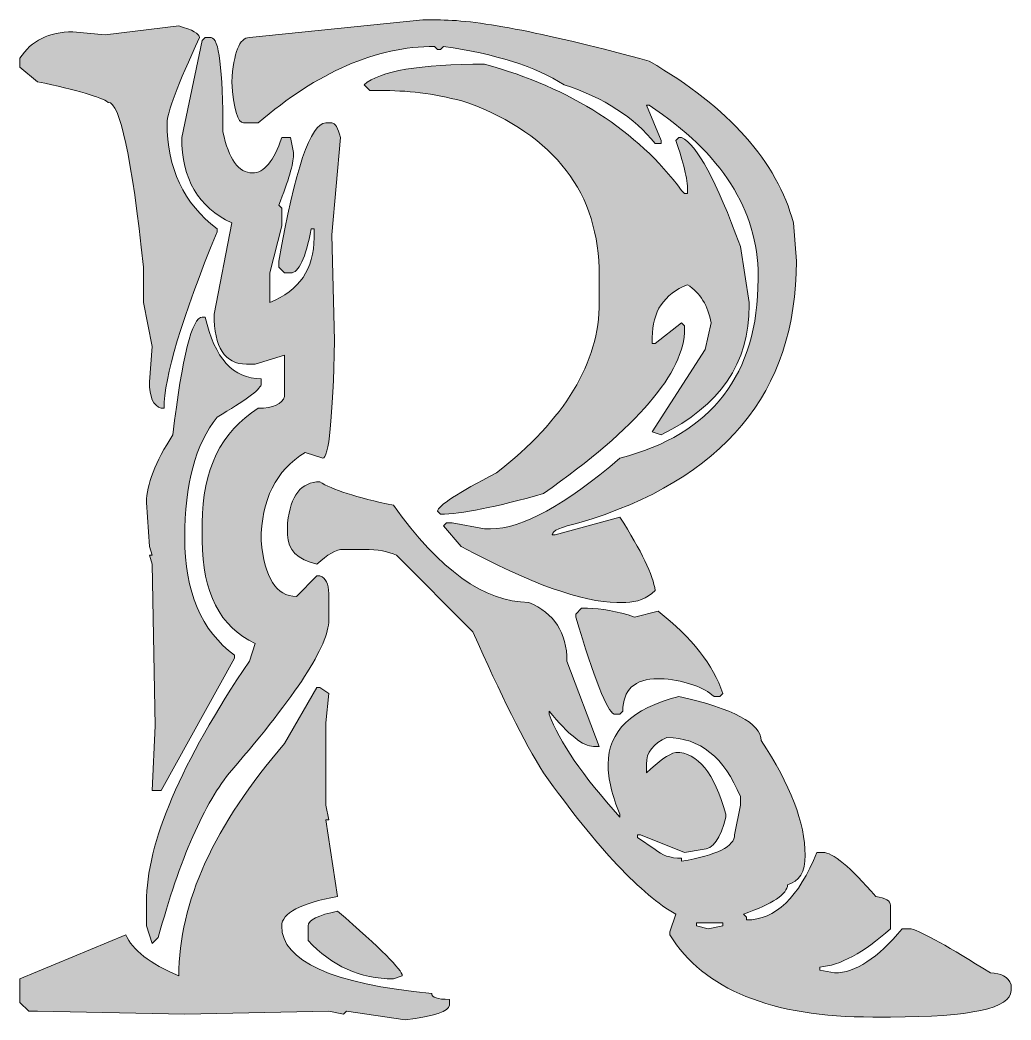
# Model space of a CAD drawing. Header units: inches. Extents: x 20 to 242, y -160 to -20.
# Drawn here: x 76.56 to 86.11, y -30.34 to -20.71 of the extents above; entities that cross this region are included whole.
import ezdxf

# ---------------------------------------------------------------- set-up
doc = ezdxf.new("R2010")
doc.units = ezdxf.units.IN
doc.header["$MEASUREMENT"] = 0
doc.layers.add('Layer 1', color=7, linetype='Continuous')

# ---------------------------------------------------------------- blocks, each defined once
blk = doc.blocks.new('block 3')
at = {"layer": 'Layer 1'}
h = blk.add_hatch(color=7, dxfattribs=at)
h.dxf.hatch_style = 2
edge = h.paths.add_edge_path()
edge.add_spline(control_points=[(77.4124, -21.501), (77.5257, -21.501), (77.6391, -22.0297), (77.7522, -23.087), (77.7522, -23.087), (77.7522, -23.4268), (77.7522, -23.4268), (77.7522, -23.4268), (77.8372, -23.8516), (77.8372, -23.8516), (77.8372, -23.8516), (77.8089, -24.1915), (77.8089, -24.1915), (77.8089, -24.3379), (77.8466, -24.4228), (77.9223, -24.4464), (77.9223, -24.4464), (77.9505, -24.4464), (77.9505, -24.4464), (77.9505, -24.1491), (78.1205, -23.5826), (78.4602, -22.7471), (78.4602, -22.7471), (78.4602, -22.7189), (78.4602, -22.7189), (78.1393, -22.4734), (77.9788, -22.1335), (77.9788, -21.6993), (77.9788, -21.6049), (78.0826, -21.3312), (78.2904, -20.878), (78.2904, -20.8403), (78.2242, -20.8025), (78.0921, -20.7648), (78.0921, -20.7648), (77.3841, -20.8497), (77.3841, -20.8497), (77.3841, -20.8497), (77.0725, -20.8213), (77.0725, -20.8213), (76.8412, -20.8213), (76.6713, -20.9064), (76.5628, -21.0762), (76.5628, -21.0762), (76.5628, -21.1612), (76.5628, -21.1612), (76.5628, -21.1612), (76.7327, -21.3028), (76.7327, -21.3028), (77.1151, -21.3832), (77.3416, -21.4492), (77.4124, -21.501)], knot_values=[0, 0, 0, 0, 1, 1, 1, 2, 2, 2, 3, 3, 3, 4, 4, 4, 5, 5, 5, 6, 6, 6, 7, 7, 7, 8, 8, 8, 9, 9, 9, 10, 10, 10, 11, 11, 11, 12, 12, 12, 13, 13, 13, 14, 14, 14, 15, 15, 15, 16, 16, 16, 17, 17, 17, 17], degree=3, periodic=1)
h = blk.add_hatch(color=7, dxfattribs=at)
h.dxf.hatch_style = 2
edge = h.paths.add_edge_path()
edge.add_spline(control_points=[(78.7151, -21.6993), (78.7151, -21.6993), (78.8567, -21.6993), (78.8567, -21.6993), (79.4278, -21.2085), (79.9943, -20.9629), (80.556, -20.9629), (80.556, -20.9629), (80.5843, -20.9913), (80.5843, -20.9913), (80.5843, -20.9913), (80.6127, -20.9913), (80.6127, -20.9913), (80.6127, -20.9913), (80.641, -20.9629), (80.641, -20.9629), (81.1412, -21.0339), (81.5282, -21.1565), (81.8021, -21.3312), (82.189, -21.4587), (82.4818, -21.6474), (82.6799, -21.8976), (82.6799, -21.8976), (82.7366, -21.8976), (82.7366, -21.8976), (82.7366, -21.8976), (82.7366, -21.8693), (82.7366, -21.8693), (82.7366, -21.8693), (82.595, -21.5294), (82.595, -21.5294), (82.595, -21.5294), (82.6234, -21.5294), (82.6234, -21.5294), (83.3219, -21.992), (83.6713, -22.5396), (83.6713, -23.1719), (83.6713, -23.1719), (83.6713, -23.2003), (83.6713, -23.2003), (83.6713, -24.1207), (83.2275, -24.6967), (82.3402, -24.9279), (81.8114, -25.3809), (81.3961, -25.6076), (81.0942, -25.6076), (81.0942, -25.6076), (81.0375, -25.6076), (81.0375, -25.6076), (81.0375, -25.6076), (80.7259, -25.5509), (80.7259, -25.5509), (80.7259, -25.5509), (80.6692, -25.5509), (80.6692, -25.5509), (80.6692, -25.5509), (80.641, -25.5792), (80.641, -25.5792), (80.641, -25.5792), (80.8108, -25.7774), (80.8108, -25.7774), (81.481, -26.1362), (81.9814, -26.3156), (82.3118, -26.3156), (82.3118, -26.3156), (82.3967, -26.3156), (82.3967, -26.3156), (82.5053, -26.3156), (82.5997, -26.2778), (82.6799, -26.2022), (82.6612, -26.056), (82.5478, -25.82), (82.3402, -25.4942), (82.3402, -25.4942), (81.7172, -25.6641), (81.7172, -25.6641), (81.7172, -25.6641), (81.6888, -25.6641), (81.6888, -25.6641), (81.6888, -25.6264), (81.7737, -25.5886), (81.9437, -25.5509), (83.3407, -25.1356), (84.0394, -24.2953), (84.0394, -23.0303), (84.0394, -23.0303), (84.0111, -22.6622), (84.0111, -22.6622), (83.8552, -22.0722), (83.3927, -21.553), (82.6234, -21.1047), (81.6557, -20.8403), (80.9855, -20.7081), (80.6127, -20.7081), (80.6127, -20.7081), (80.4427, -20.7081), (80.4427, -20.7081), (80.4427, -20.7081), (78.7718, -20.878), (78.7718, -20.878), (78.6772, -20.878), (78.6207, -21.0196), (78.6018, -21.3028), (78.6207, -21.5672), (78.6585, -21.6993), (78.7151, -21.6993)], knot_values=[0, 0, 0, 0, 1, 1, 1, 2, 2, 2, 3, 3, 3, 4, 4, 4, 5, 5, 5, 6, 6, 6, 7, 7, 7, 8, 8, 8, 9, 9, 9, 10, 10, 10, 11, 11, 11, 12, 12, 12, 13, 13, 13, 14, 14, 14, 15, 15, 15, 16, 16, 16, 17, 17, 17, 18, 18, 18, 19, 19, 19, 20, 20, 20, 21, 21, 21, 22, 22, 22, 23, 23, 23, 24, 24, 24, 25, 25, 25, 26, 26, 26, 27, 27, 27, 28, 28, 28, 29, 29, 29, 30, 30, 30, 31, 31, 31, 32, 32, 32, 33, 33, 33, 34, 34, 34, 35, 35, 35, 35], degree=3, periodic=1)
h = blk.add_hatch(color=7, dxfattribs=at)
h.dxf.hatch_style = 2
edge = h.paths.add_edge_path()
edge.add_spline(control_points=[(78.6018, -22.6622), (78.6018, -22.6622), (78.432, -23.5402), (78.432, -23.5402), (78.432, -23.8611), (78.5357, -24.0216), (78.7436, -24.0216), (78.7436, -24.0216), (78.8285, -24.0216), (78.8285, -24.0216), (78.8285, -24.0216), (79.1117, -23.9365), (79.1117, -23.9365), (79.1117, -23.9365), (79.1117, -24.3331), (79.1117, -24.3331), (79.0879, -24.4087), (79.003, -24.4464), (78.8567, -24.4464), (78.4979, -24.6729), (78.3186, -25.041), (78.3186, -25.5509), (78.3186, -25.5509), (78.3186, -25.7208), (78.3186, -25.7208), (78.3186, -26.2212), (78.4886, -26.5515), (78.8285, -26.7121), (78.8285, -26.7121), (78.7718, -26.8819), (78.7718, -26.8819), (78.1109, -27.859), (77.7807, -28.6331), (77.7807, -29.2043), (77.7807, -29.2043), (77.7807, -29.4308), (77.7807, -29.4308), (77.7807, -29.4308), (77.8372, -29.6006), (77.8372, -29.6006), (77.8372, -29.6006), (77.8938, -29.5441), (77.8938, -29.5441), (78.1016, -28.7841), (78.3376, -28.246), (78.6018, -27.9298), (79.2248, -27.2123), (79.5365, -26.7309), (79.5365, -26.4854), (79.5365, -26.4854), (79.5365, -26.2306), (79.5365, -26.2306), (79.5365, -26.1362), (79.5082, -26.0796), (79.4515, -26.0606), (79.4515, -26.0606), (79.4231, -26.0606), (79.4231, -26.0606), (79.4231, -26.0606), (79.2248, -26.2589), (79.2248, -26.2589), (79.0314, -26.2589), (78.9181, -26.0796), (78.8852, -25.7208), (78.8852, -25.329), (79.0268, -25.0459), (79.3099, -24.8712), (79.3099, -24.8712), (79.4798, -24.9279), (79.4798, -24.9279), (79.5365, -24.9279), (79.5742, -24.5503), (79.5931, -23.7949), (79.5931, -23.7949), (79.5647, -22.7755), (79.5647, -22.7755), (79.5647, -22.7755), (79.6498, -21.8409), (79.6498, -21.8409), (79.626, -21.7465), (79.5978, -21.6993), (79.5647, -21.6993), (79.5647, -21.6993), (79.5082, -21.6993), (79.5082, -21.6993), (79.3618, -21.6993), (79.2107, -22.143), (79.055, -23.0303), (79.055, -23.0303), (79.055, -23.087), (79.055, -23.087), (79.055, -23.087), (79.1117, -23.1436), (79.1117, -23.1436), (79.1117, -23.1436), (79.1683, -23.1436), (79.1683, -23.1436), (79.2484, -23.1436), (79.3146, -23.0021), (79.3666, -22.7189), (79.3666, -22.7189), (79.3949, -22.7189), (79.3949, -22.7189), (79.3949, -22.7189), (79.3949, -22.8038), (79.3949, -22.8038), (79.3949, -23.1059), (79.2533, -23.3135), (78.9701, -23.4268), (78.9701, -23.4268), (78.9701, -23.1436), (78.9701, -23.1436), (78.9701, -23.1436), (79.0833, -22.6904), (79.0833, -22.6904), (79.0833, -22.6904), (79.0833, -22.5206), (79.0833, -22.5206), (79.0833, -22.5206), (79.055, -22.4924), (79.055, -22.4924), (79.1494, -22.2515), (79.1966, -22.0912), (79.1966, -22.0109), (79.1966, -22.0109), (79.1966, -21.9825), (79.1966, -21.9825), (79.1966, -21.9825), (79.1683, -21.8409), (79.1683, -21.8409), (79.1683, -21.8409), (79.0833, -21.8409), (79.0833, -21.8409), (79.0078, -22.0674), (78.9134, -22.1807), (78.8001, -22.1807), (78.6679, -22.1807), (78.5736, -22.0486), (78.5169, -21.7842), (78.5169, -21.1801), (78.4792, -20.878), (78.4037, -20.878), (78.4037, -20.878), (78.347, -20.878), (78.347, -20.878), (78.347, -20.878), (78.3186, -20.9064), (78.3186, -20.9064), (78.3186, -20.9064), (78.1205, -21.8409), (78.1205, -21.8409), (78.1205, -22.2374), (78.2809, -22.5111), (78.6018, -22.6622)], knot_values=[0, 0, 0, 0, 1, 1, 1, 2, 2, 2, 3, 3, 3, 4, 4, 4, 5, 5, 5, 6, 6, 6, 7, 7, 7, 8, 8, 8, 9, 9, 9, 10, 10, 10, 11, 11, 11, 12, 12, 12, 13, 13, 13, 14, 14, 14, 15, 15, 15, 16, 16, 16, 17, 17, 17, 18, 18, 18, 19, 19, 19, 20, 20, 20, 21, 21, 21, 22, 22, 22, 23, 23, 23, 24, 24, 24, 25, 25, 25, 26, 26, 26, 27, 27, 27, 28, 28, 28, 29, 29, 29, 30, 30, 30, 31, 31, 31, 32, 32, 32, 33, 33, 33, 34, 34, 34, 35, 35, 35, 36, 36, 36, 37, 37, 37, 38, 38, 38, 39, 39, 39, 40, 40, 40, 41, 41, 41, 42, 42, 42, 43, 43, 43, 44, 44, 44, 45, 45, 45, 46, 46, 46, 47, 47, 47, 48, 48, 48, 49, 49, 49, 50, 50, 50, 51, 51, 51, 51], degree=3, periodic=1)
h = blk.add_hatch(color=7, dxfattribs=at)
h.dxf.hatch_style = 2
edge = h.paths.add_edge_path()
edge.add_spline(control_points=[(81.1507, -25.0695), (80.7777, -25.2631), (80.5889, -25.3857), (80.5843, -25.4376), (80.5843, -25.4376), (80.6127, -25.466), (80.6127, -25.466), (80.8108, -25.466), (81.1412, -25.3998), (81.6039, -25.2677), (82.5101, -24.6306), (82.9633, -24.1019), (82.9633, -23.6818), (82.9633, -23.6818), (82.9633, -23.6534), (82.9633, -23.6534), (82.9633, -23.6534), (82.9349, -23.6251), (82.9349, -23.6251), (82.9349, -23.6251), (82.6799, -23.8234), (82.6799, -23.8234), (82.6799, -23.8234), (82.6517, -23.8234), (82.6517, -23.8234), (82.6517, -23.8234), (82.6517, -23.7667), (82.6517, -23.7667), (82.6517, -23.5166), (82.765, -23.3466), (82.9915, -23.257), (83.1142, -23.3373), (83.1898, -23.4599), (83.2181, -23.6251), (83.2181, -23.6251), (83.1614, -23.88), (83.1614, -23.88), (83.1614, -23.88), (82.6517, -24.6729), (82.6517, -24.6729), (82.6517, -24.6729), (82.7366, -24.7014), (82.7366, -24.7014), (83.303, -24.4276), (83.5863, -24.0122), (83.5863, -23.4553), (83.5863, -23.4553), (83.5863, -23.4268), (83.5863, -23.4268), (83.5863, -23.4268), (83.5012, -22.8887), (83.5012, -22.8887), (83.2699, -22.2564), (83.0811, -21.907), (82.9349, -21.8409), (82.9349, -21.8409), (82.9066, -21.8409), (82.9066, -21.8409), (82.9066, -21.8409), (82.8782, -21.8693), (82.8782, -21.8693), (82.9536, -22.077), (82.9915, -22.2374), (82.9915, -22.3508), (82.9915, -22.3508), (82.9915, -22.379), (82.9915, -22.379), (82.9915, -22.379), (82.9633, -22.379), (82.9633, -22.379), (82.9633, -22.379), (82.9349, -22.3508), (82.9349, -22.3508), (82.5053, -21.7701), (81.8729, -21.3643), (81.0375, -21.1329), (80.4144, -21.1329), (80.0274, -21.1991), (79.8763, -21.3312), (79.8763, -21.3312), (79.933, -21.3879), (79.933, -21.3879), (79.933, -21.3879), (80.0746, -21.3879), (80.0746, -21.3879), (80.334, -21.3879), (80.5984, -21.4256), (80.8675, -21.501), (81.7172, -21.8173), (82.142, -22.3744), (82.142, -23.1719), (82.142, -23.1719), (82.142, -23.4268), (82.142, -23.4268), (82.142, -24.0073), (81.8114, -24.5551), (81.1507, -25.0695)], knot_values=[0, 0, 0, 0, 1, 1, 1, 2, 2, 2, 3, 3, 3, 4, 4, 4, 5, 5, 5, 6, 6, 6, 7, 7, 7, 8, 8, 8, 9, 9, 9, 10, 10, 10, 11, 11, 11, 12, 12, 12, 13, 13, 13, 14, 14, 14, 15, 15, 15, 16, 16, 16, 17, 17, 17, 18, 18, 18, 19, 19, 19, 20, 20, 20, 21, 21, 21, 22, 22, 22, 23, 23, 23, 24, 24, 24, 25, 25, 25, 26, 26, 26, 27, 27, 27, 28, 28, 28, 29, 29, 29, 30, 30, 30, 31, 31, 31, 32, 32, 32, 32], degree=3, periodic=1)
h = blk.add_hatch(color=7, dxfattribs=at)
h.dxf.hatch_style = 2
edge = h.paths.add_edge_path()
edge.add_spline(control_points=[(77.9223, -28.128), (77.9223, -28.128), (78.6302, -26.8537), (78.6302, -26.8537), (78.6302, -26.8537), (78.6302, -26.8253), (78.6302, -26.8253), (78.3091, -26.5893), (78.1488, -26.2117), (78.1488, -25.6925), (78.1488, -25.1826), (78.2525, -24.7957), (78.4602, -24.5313), (78.7293, -24.3756), (78.8709, -24.2717), (78.8852, -24.2199), (78.8852, -24.2199), (78.8852, -24.1632), (78.8852, -24.1632), (78.6161, -24.1632), (78.4366, -23.965), (78.347, -23.5684), (78.347, -23.5684), (78.3186, -23.5684), (78.3186, -23.5684), (78.2196, -23.5684), (78.125, -23.9462), (78.0354, -24.7014), (77.8656, -24.9656), (77.7807, -25.1826), (77.7807, -25.3526), (77.7807, -25.3526), (77.8089, -25.7774), (77.8089, -25.7774), (77.8089, -25.7774), (77.8372, -25.8623), (77.8372, -25.8623), (77.8372, -25.8623), (77.8089, -25.8623), (77.8089, -25.8623), (77.8089, -25.8623), (77.8372, -25.9474), (77.8372, -25.9474), (77.8372, -25.9474), (77.8656, -27.505), (77.8656, -27.505), (77.8656, -27.505), (77.8372, -28.128), (77.8372, -28.128), (77.8372, -28.128), (77.9223, -28.128), (77.9223, -28.128)], knot_values=[0, 0, 0, 0, 1, 1, 1, 2, 2, 2, 3, 3, 3, 4, 4, 4, 5, 5, 5, 6, 6, 6, 7, 7, 7, 8, 8, 8, 9, 9, 9, 10, 10, 10, 11, 11, 11, 12, 12, 12, 13, 13, 13, 14, 14, 14, 15, 15, 15, 16, 16, 16, 17, 17, 17, 17], degree=3, periodic=1)
h = blk.add_hatch(color=7, dxfattribs=at)
h.dxf.hatch_style = 2
edge = h.paths.add_edge_path()
edge.add_spline(control_points=[(85.9085, -29.8838), (85.512, -29.6337), (85.2572, -29.4921), (85.1439, -29.459), (85.1439, -29.459), (85.0589, -29.459), (85.0589, -29.459), (84.8228, -29.7422), (84.6057, -29.8838), (84.4075, -29.8838), (84.4075, -29.8838), (84.2659, -29.8556), (84.2659, -29.8556), (84.2659, -29.8556), (84.2659, -29.8273), (84.2659, -29.8273), (84.4595, -29.813), (84.686, -29.6904), (84.9456, -29.459), (84.9456, -29.459), (84.9456, -29.2325), (84.9456, -29.2325), (84.9456, -29.19), (84.8984, -29.1617), (84.804, -29.1476), (84.5585, -28.8644), (84.3887, -28.7228), (84.2943, -28.7228), (84.2943, -28.7228), (84.2376, -28.7228), (84.2376, -28.7228), (84.063, -29.1571), (83.8365, -29.3741), (83.5579, -29.3741), (83.5579, -29.3741), (83.5579, -29.3459), (83.5579, -29.3459), (83.5579, -29.3459), (83.5297, -29.3174), (83.5297, -29.3174), (83.8129, -29.2184), (83.9544, -29.124), (83.9544, -29.0343), (84.0676, -29.006), (84.1243, -28.9116), (84.1243, -28.7511), (84.1243, -28.4396), (83.9827, -28.0713), (83.6995, -27.6466), (83.6995, -27.4814), (83.4351, -27.3398), (82.9066, -27.2218), (82.4534, -27.3398), (82.2269, -27.557), (82.2269, -27.8731), (82.2269, -28.0195), (82.2646, -28.18), (82.3402, -28.3545), (82.3402, -28.3545), (82.3402, -28.383), (82.3402, -28.383), (81.9814, -27.9864), (81.7549, -27.656), (81.6605, -27.3916), (81.6605, -27.3916), (81.6605, -27.3634), (81.6605, -27.3634), (81.8445, -27.5899), (81.9861, -27.7032), (82.0853, -27.7032), (82.0853, -27.7032), (82.142, -27.7032), (82.142, -27.7032), (82.142, -27.7032), (81.8304, -26.8819), (81.8304, -26.8819), (81.8304, -26.6082), (81.7076, -26.4194), (81.4623, -26.3156), (81.0375, -26.3156), (80.6031, -26.0039), (80.1595, -25.3809), (79.8007, -25.3054), (79.5647, -25.23), (79.4515, -25.1544), (79.272, -25.1544), (79.1683, -25.2867), (79.1399, -25.5509), (79.1399, -25.5509), (79.1399, -25.6641), (79.1399, -25.6641), (79.1399, -25.8105), (79.2343, -25.9049), (79.4231, -25.9474), (79.5223, -25.853), (79.6073, -25.8057), (79.678, -25.8057), (79.678, -25.8057), (79.8763, -25.8057), (79.8763, -25.8057), (80.0084, -25.8057), (80.1123, -25.8246), (80.1878, -25.8623), (80.1878, -25.8623), (80.9241, -26.5987), (80.9241, -26.5987), (81.1932, -27.2077), (81.4197, -27.6607), (81.6039, -27.9582), (82.1277, -28.6851), (82.5526, -29.1381), (82.8782, -29.3174), (82.8782, -29.3174), (82.8215, -29.4875), (82.8215, -29.4875), (82.8215, -29.4875), (82.8215, -29.5157), (82.8215, -29.5157), (83.1473, -30.0444), (83.7987, -30.3088), (84.7758, -30.3088), (84.7758, -30.3088), (84.9456, -30.3088), (84.9456, -30.3088), (85.7197, -30.3088), (86.1068, -30.2237), (86.1068, -30.0538), (86.1068, -30.0538), (86.1068, -29.9972), (86.1068, -29.9972), (86.0785, -29.9217), (86.0124, -29.8838), (85.9085, -29.8838)], knot_values=[0, 0, 0, 0, 1, 1, 1, 2, 2, 2, 3, 3, 3, 4, 4, 4, 5, 5, 5, 6, 6, 6, 7, 7, 7, 8, 8, 8, 9, 9, 9, 10, 10, 10, 11, 11, 11, 12, 12, 12, 13, 13, 13, 14, 14, 14, 15, 15, 15, 16, 16, 16, 17, 17, 17, 18, 18, 18, 19, 19, 19, 20, 20, 20, 21, 21, 21, 22, 22, 22, 23, 23, 23, 24, 24, 24, 25, 25, 25, 26, 26, 26, 27, 27, 27, 28, 28, 28, 29, 29, 29, 30, 30, 30, 31, 31, 31, 32, 32, 32, 33, 33, 33, 34, 34, 34, 35, 35, 35, 36, 36, 36, 37, 37, 37, 38, 38, 38, 39, 39, 39, 40, 40, 40, 41, 41, 41, 42, 42, 42, 43, 43, 43, 44, 44, 44, 44], degree=3, periodic=1)
h.paths.add_polyline_path([(83.3314, -29.4308), (83.1898, -29.459), (83.0765, -29.4308), (83.0765, -29.4024), (83.3314, -29.4024)])
edge = h.paths.add_edge_path()
edge.add_spline(control_points=[(83.5012, -28.2696), (83.5012, -28.2696), (83.4446, -28.5528), (83.4446, -28.5528), (83.4446, -28.6661), (83.2747, -28.7511), (82.9349, -28.8077), (82.9349, -28.8077), (82.9349, -28.7793), (82.9349, -28.7793), (82.8262, -28.7793), (82.7413, -28.7511), (82.6799, -28.6944), (82.6799, -28.6944), (82.5101, -28.5812), (82.5101, -28.5812), (82.5101, -28.5812), (82.5101, -28.5528), (82.5101, -28.5528), (82.5101, -28.5528), (82.5383, -28.5528), (82.5383, -28.5528), (82.5383, -28.5528), (82.9633, -28.7228), (82.9633, -28.7228), (82.9633, -28.7228), (83.1331, -28.6944), (83.1331, -28.6944), (83.2368, -28.6944), (83.3125, -28.5907), (83.3597, -28.383), (83.3597, -28.383), (83.3597, -28.3545), (83.3597, -28.3545), (83.2511, -27.9582), (83.0906, -27.7599), (82.8782, -27.7599), (82.8074, -27.7789), (82.713, -27.8448), (82.595, -27.9582), (82.595, -27.9582), (82.595, -27.8731), (82.595, -27.8731), (82.595, -27.7599), (82.6612, -27.675), (82.7933, -27.6183), (83.1095, -27.6183), (83.3455, -27.8071), (83.5012, -28.1847), (83.5012, -28.1847), (83.5012, -28.2696), (83.5012, -28.2696)], knot_values=[0, 0, 0, 0, 1, 1, 1, 2, 2, 2, 3, 3, 3, 4, 4, 4, 5, 5, 5, 6, 6, 6, 7, 7, 7, 8, 8, 8, 9, 9, 9, 10, 10, 10, 11, 11, 11, 12, 12, 12, 13, 13, 13, 14, 14, 14, 15, 15, 15, 16, 16, 16, 17, 17, 17, 17], degree=3, periodic=1)
h = blk.add_hatch(color=7, dxfattribs=at)
h.dxf.hatch_style = 2
edge = h.paths.add_edge_path()
edge.add_spline(control_points=[(82.7084, -26.4005), (82.7084, -26.4005), (82.4818, -26.4571), (82.4818, -26.4571), (82.3118, -26.4005), (82.1608, -26.3722), (82.0286, -26.3722), (82.0286, -26.3722), (81.972, -26.3722), (81.972, -26.3722), (81.972, -26.3722), (81.9153, -26.4289), (81.9153, -26.4289), (81.9153, -26.4289), (81.9153, -26.4571), (81.9153, -26.4571), (82.0946, -27.0519), (82.2174, -27.3634), (82.2836, -27.3916), (82.2836, -27.3916), (82.3402, -27.3916), (82.3402, -27.3916), (82.3402, -27.3916), (82.3685, -27.3634), (82.3685, -27.3634), (82.3685, -27.1558), (82.4818, -27.0519), (82.7084, -27.0519), (82.7084, -27.0519), (82.765, -27.0519), (82.765, -27.0519), (82.9867, -27.0755), (83.1473, -27.1322), (83.2465, -27.2218), (83.2465, -27.2218), (83.303, -27.2218), (83.303, -27.2218), (83.303, -27.2218), (83.3314, -27.1935), (83.3314, -27.1935), (83.2417, -26.9198), (83.0341, -26.6554), (82.7084, -26.4005)], knot_values=[0, 0, 0, 0, 1, 1, 1, 2, 2, 2, 3, 3, 3, 4, 4, 4, 5, 5, 5, 6, 6, 6, 7, 7, 7, 8, 8, 8, 9, 9, 9, 10, 10, 10, 11, 11, 11, 12, 12, 12, 13, 13, 13, 14, 14, 14, 14], degree=3, periodic=1)
h = blk.add_hatch(color=7, dxfattribs=at)
h.dxf.hatch_style = 2
edge = h.paths.add_edge_path()
edge.add_spline(control_points=[(80.5276, -30.0821), (79.5647, -29.9877), (79.0833, -29.7706), (79.0833, -29.4308), (79.0833, -29.3081), (79.2626, -29.2137), (79.6214, -29.1476), (79.6214, -29.1476), (79.5082, -28.4112), (79.5082, -28.4112), (79.5082, -28.4112), (79.5365, -28.4112), (79.5365, -28.4112), (79.5365, -28.4112), (79.5082, -28.2696), (79.5082, -28.2696), (79.5082, -28.2696), (79.5082, -27.4767), (79.5082, -27.4767), (79.5082, -27.4767), (79.5365, -27.1935), (79.5365, -27.1935), (79.5365, -27.1935), (79.4515, -27.1369), (79.4515, -27.1369), (79.4515, -27.1369), (79.4231, -27.1369), (79.4231, -27.1369), (79.4231, -27.1369), (79.1117, -27.675), (79.1117, -27.675), (78.432, -28.4584), (78.0921, -29.2043), (78.0921, -29.9122), (77.8136, -29.7942), (77.6437, -29.6621), (77.5824, -29.5157), (77.5824, -29.5157), (76.5628, -29.9405), (76.5628, -29.9405), (76.5628, -29.9405), (76.5628, -30.1672), (76.5628, -30.1672), (76.5628, -30.1672), (76.6477, -30.2521), (76.6477, -30.2521), (76.6477, -30.2521), (76.7327, -30.2521), (76.7327, -30.2521), (76.7327, -30.2521), (78.1488, -30.2803), (78.1488, -30.2803), (78.1488, -30.2803), (79.5365, -30.2521), (79.5365, -30.2521), (79.5365, -30.2521), (79.678, -30.2803), (79.678, -30.2803), (79.678, -30.2803), (79.7063, -30.2521), (79.7063, -30.2521), (79.7063, -30.2521), (80.2728, -30.337), (80.2728, -30.337), (80.556, -30.2993), (80.6976, -30.2521), (80.6976, -30.1954), (80.6976, -30.1954), (80.6976, -30.1387), (80.6976, -30.1387), (80.5843, -30.1387), (80.5276, -30.12), (80.5276, -30.0821)], knot_values=[0, 0, 0, 0, 1, 1, 1, 2, 2, 2, 3, 3, 3, 4, 4, 4, 5, 5, 5, 6, 6, 6, 7, 7, 7, 8, 8, 8, 9, 9, 9, 10, 10, 10, 11, 11, 11, 12, 12, 12, 13, 13, 13, 14, 14, 14, 15, 15, 15, 16, 16, 16, 17, 17, 17, 18, 18, 18, 19, 19, 19, 20, 20, 20, 21, 21, 21, 22, 22, 22, 23, 23, 23, 24, 24, 24, 24], degree=3, periodic=1)
h = blk.add_hatch(color=7, dxfattribs=at)
h.dxf.hatch_style = 2
edge = h.paths.add_edge_path()
edge.add_spline(control_points=[(79.3382, -29.4308), (79.3382, -29.4308), (79.3382, -29.5724), (79.3382, -29.5724), (79.5647, -29.8178), (79.8384, -29.9405), (80.1595, -29.9405), (80.1595, -29.9405), (80.2444, -29.9122), (80.2444, -29.9122), (80.2444, -29.8556), (80.0367, -29.648), (79.6214, -29.2892), (79.4326, -29.3269), (79.3382, -29.3741), (79.3382, -29.4308)], knot_values=[0, 0, 0, 0, 1, 1, 1, 2, 2, 2, 3, 3, 3, 4, 4, 4, 5, 5, 5, 5], degree=3, periodic=1)
at = {"layer": 'Layer 1', "lineweight": 0}
blk.add_lwpolyline([(83.3314, -29.4308), (83.1898, -29.459), (83.0765, -29.4308), (83.0765, -29.4024), (83.3314, -29.4024), (83.3314, -29.4308)], dxfattribs=at)
for points, knots in [([(77.4124, -21.501), (77.5257, -21.501), (77.6391, -22.0297), (77.7522, -23.087), (77.7522, -23.087), (77.7522, -23.4268), (77.7522, -23.4268), (77.7522, -23.4268), (77.8372, -23.8516), (77.8372, -23.8516), (77.8372, -23.8516), (77.8089, -24.1915), (77.8089, -24.1915), (77.8089, -24.3379), (77.8466, -24.4228), (77.9223, -24.4464), (77.9223, -24.4464), (77.9505, -24.4464), (77.9505, -24.4464), (77.9505, -24.1491), (78.1205, -23.5826), (78.4602, -22.7471), (78.4602, -22.7471), (78.4602, -22.7189), (78.4602, -22.7189), (78.1393, -22.4734), (77.9788, -22.1335), (77.9788, -21.6993), (77.9788, -21.6049), (78.0826, -21.3312), (78.2904, -20.878), (78.2904, -20.8403), (78.2242, -20.8025), (78.0921, -20.7648), (78.0921, -20.7648), (77.3841, -20.8497), (77.3841, -20.8497), (77.3841, -20.8497), (77.0725, -20.8213), (77.0725, -20.8213), (76.8412, -20.8213), (76.6713, -20.9064), (76.5628, -21.0762), (76.5628, -21.0762), (76.5628, -21.1612), (76.5628, -21.1612), (76.5628, -21.1612), (76.7327, -21.3028), (76.7327, -21.3028), (77.1151, -21.3832), (77.3416, -21.4492), (77.4124, -21.501)], [0, 0, 0, 0, 1, 1, 1, 2, 2, 2, 3, 3, 3, 4, 4, 4, 5, 5, 5, 6, 6, 6, 7, 7, 7, 8, 8, 8, 9, 9, 9, 10, 10, 10, 11, 11, 11, 12, 12, 12, 13, 13, 13, 14, 14, 14, 15, 15, 15, 16, 16, 16, 17, 17, 17, 17]), ([(78.7151, -21.6993), (78.7151, -21.6993), (78.8567, -21.6993), (78.8567, -21.6993), (79.4278, -21.2085), (79.9943, -20.9629), (80.556, -20.9629), (80.556, -20.9629), (80.5843, -20.9913), (80.5843, -20.9913), (80.5843, -20.9913), (80.6127, -20.9913), (80.6127, -20.9913), (80.6127, -20.9913), (80.641, -20.9629), (80.641, -20.9629), (81.1412, -21.0339), (81.5282, -21.1565), (81.8021, -21.3312), (82.189, -21.4587), (82.4818, -21.6474), (82.6799, -21.8976), (82.6799, -21.8976), (82.7366, -21.8976), (82.7366, -21.8976), (82.7366, -21.8976), (82.7366, -21.8693), (82.7366, -21.8693), (82.7366, -21.8693), (82.595, -21.5294), (82.595, -21.5294), (82.595, -21.5294), (82.6234, -21.5294), (82.6234, -21.5294), (83.3219, -21.992), (83.6713, -22.5396), (83.6713, -23.1719), (83.6713, -23.1719), (83.6713, -23.2003), (83.6713, -23.2003), (83.6713, -24.1207), (83.2275, -24.6967), (82.3402, -24.9279), (81.8114, -25.3809), (81.3961, -25.6076), (81.0942, -25.6076), (81.0942, -25.6076), (81.0375, -25.6076), (81.0375, -25.6076), (81.0375, -25.6076), (80.7259, -25.5509), (80.7259, -25.5509), (80.7259, -25.5509), (80.6692, -25.5509), (80.6692, -25.5509), (80.6692, -25.5509), (80.641, -25.5792), (80.641, -25.5792), (80.641, -25.5792), (80.8108, -25.7774), (80.8108, -25.7774), (81.481, -26.1362), (81.9814, -26.3156), (82.3118, -26.3156), (82.3118, -26.3156), (82.3967, -26.3156), (82.3967, -26.3156), (82.5053, -26.3156), (82.5997, -26.2778), (82.6799, -26.2022), (82.6612, -26.056), (82.5478, -25.82), (82.3402, -25.4942), (82.3402, -25.4942), (81.7172, -25.6641), (81.7172, -25.6641), (81.7172, -25.6641), (81.6888, -25.6641), (81.6888, -25.6641), (81.6888, -25.6264), (81.7737, -25.5886), (81.9437, -25.5509), (83.3407, -25.1356), (84.0394, -24.2953), (84.0394, -23.0303), (84.0394, -23.0303), (84.0111, -22.6622), (84.0111, -22.6622), (83.8552, -22.0722), (83.3927, -21.553), (82.6234, -21.1047), (81.6557, -20.8403), (80.9855, -20.7081), (80.6127, -20.7081), (80.6127, -20.7081), (80.4427, -20.7081), (80.4427, -20.7081), (80.4427, -20.7081), (78.7718, -20.878), (78.7718, -20.878), (78.6772, -20.878), (78.6207, -21.0196), (78.6018, -21.3028), (78.6207, -21.5672), (78.6585, -21.6993), (78.7151, -21.6993)], [0, 0, 0, 0, 1, 1, 1, 2, 2, 2, 3, 3, 3, 4, 4, 4, 5, 5, 5, 6, 6, 6, 7, 7, 7, 8, 8, 8, 9, 9, 9, 10, 10, 10, 11, 11, 11, 12, 12, 12, 13, 13, 13, 14, 14, 14, 15, 15, 15, 16, 16, 16, 17, 17, 17, 18, 18, 18, 19, 19, 19, 20, 20, 20, 21, 21, 21, 22, 22, 22, 23, 23, 23, 24, 24, 24, 25, 25, 25, 26, 26, 26, 27, 27, 27, 28, 28, 28, 29, 29, 29, 30, 30, 30, 31, 31, 31, 32, 32, 32, 33, 33, 33, 34, 34, 34, 35, 35, 35, 35]), ([(78.6018, -22.6622), (78.6018, -22.6622), (78.432, -23.5402), (78.432, -23.5402), (78.432, -23.8611), (78.5357, -24.0216), (78.7436, -24.0216), (78.7436, -24.0216), (78.8285, -24.0216), (78.8285, -24.0216), (78.8285, -24.0216), (79.1117, -23.9365), (79.1117, -23.9365), (79.1117, -23.9365), (79.1117, -24.3331), (79.1117, -24.3331), (79.0879, -24.4087), (79.003, -24.4464), (78.8567, -24.4464), (78.4979, -24.6729), (78.3186, -25.041), (78.3186, -25.5509), (78.3186, -25.5509), (78.3186, -25.7208), (78.3186, -25.7208), (78.3186, -26.2212), (78.4886, -26.5515), (78.8285, -26.7121), (78.8285, -26.7121), (78.7718, -26.8819), (78.7718, -26.8819), (78.1109, -27.859), (77.7807, -28.6331), (77.7807, -29.2043), (77.7807, -29.2043), (77.7807, -29.4308), (77.7807, -29.4308), (77.7807, -29.4308), (77.8372, -29.6006), (77.8372, -29.6006), (77.8372, -29.6006), (77.8938, -29.5441), (77.8938, -29.5441), (78.1016, -28.7841), (78.3376, -28.246), (78.6018, -27.9298), (79.2248, -27.2123), (79.5365, -26.7309), (79.5365, -26.4854), (79.5365, -26.4854), (79.5365, -26.2306), (79.5365, -26.2306), (79.5365, -26.1362), (79.5082, -26.0796), (79.4515, -26.0606), (79.4515, -26.0606), (79.4231, -26.0606), (79.4231, -26.0606), (79.4231, -26.0606), (79.2248, -26.2589), (79.2248, -26.2589), (79.0314, -26.2589), (78.9181, -26.0796), (78.8852, -25.7208), (78.8852, -25.329), (79.0268, -25.0459), (79.3099, -24.8712), (79.3099, -24.8712), (79.4798, -24.9279), (79.4798, -24.9279), (79.5365, -24.9279), (79.5742, -24.5503), (79.5931, -23.7949), (79.5931, -23.7949), (79.5647, -22.7755), (79.5647, -22.7755), (79.5647, -22.7755), (79.6498, -21.8409), (79.6498, -21.8409), (79.626, -21.7465), (79.5978, -21.6993), (79.5647, -21.6993), (79.5647, -21.6993), (79.5082, -21.6993), (79.5082, -21.6993), (79.3618, -21.6993), (79.2107, -22.143), (79.055, -23.0303), (79.055, -23.0303), (79.055, -23.087), (79.055, -23.087), (79.055, -23.087), (79.1117, -23.1436), (79.1117, -23.1436), (79.1117, -23.1436), (79.1683, -23.1436), (79.1683, -23.1436), (79.2484, -23.1436), (79.3146, -23.0021), (79.3666, -22.7189), (79.3666, -22.7189), (79.3949, -22.7189), (79.3949, -22.7189), (79.3949, -22.7189), (79.3949, -22.8038), (79.3949, -22.8038), (79.3949, -23.1059), (79.2533, -23.3135), (78.9701, -23.4268), (78.9701, -23.4268), (78.9701, -23.1436), (78.9701, -23.1436), (78.9701, -23.1436), (79.0833, -22.6904), (79.0833, -22.6904), (79.0833, -22.6904), (79.0833, -22.5206), (79.0833, -22.5206), (79.0833, -22.5206), (79.055, -22.4924), (79.055, -22.4924), (79.1494, -22.2515), (79.1966, -22.0912), (79.1966, -22.0109), (79.1966, -22.0109), (79.1966, -21.9825), (79.1966, -21.9825), (79.1966, -21.9825), (79.1683, -21.8409), (79.1683, -21.8409), (79.1683, -21.8409), (79.0833, -21.8409), (79.0833, -21.8409), (79.0078, -22.0674), (78.9134, -22.1807), (78.8001, -22.1807), (78.6679, -22.1807), (78.5736, -22.0486), (78.5169, -21.7842), (78.5169, -21.1801), (78.4792, -20.878), (78.4037, -20.878), (78.4037, -20.878), (78.347, -20.878), (78.347, -20.878), (78.347, -20.878), (78.3186, -20.9064), (78.3186, -20.9064), (78.3186, -20.9064), (78.1205, -21.8409), (78.1205, -21.8409), (78.1205, -22.2374), (78.2809, -22.5111), (78.6018, -22.6622)], [0, 0, 0, 0, 1, 1, 1, 2, 2, 2, 3, 3, 3, 4, 4, 4, 5, 5, 5, 6, 6, 6, 7, 7, 7, 8, 8, 8, 9, 9, 9, 10, 10, 10, 11, 11, 11, 12, 12, 12, 13, 13, 13, 14, 14, 14, 15, 15, 15, 16, 16, 16, 17, 17, 17, 18, 18, 18, 19, 19, 19, 20, 20, 20, 21, 21, 21, 22, 22, 22, 23, 23, 23, 24, 24, 24, 25, 25, 25, 26, 26, 26, 27, 27, 27, 28, 28, 28, 29, 29, 29, 30, 30, 30, 31, 31, 31, 32, 32, 32, 33, 33, 33, 34, 34, 34, 35, 35, 35, 36, 36, 36, 37, 37, 37, 38, 38, 38, 39, 39, 39, 40, 40, 40, 41, 41, 41, 42, 42, 42, 43, 43, 43, 44, 44, 44, 45, 45, 45, 46, 46, 46, 47, 47, 47, 48, 48, 48, 49, 49, 49, 50, 50, 50, 51, 51, 51, 51]), ([(81.1507, -25.0695), (80.7777, -25.2631), (80.5889, -25.3857), (80.5843, -25.4376), (80.5843, -25.4376), (80.6127, -25.466), (80.6127, -25.466), (80.8108, -25.466), (81.1412, -25.3998), (81.6039, -25.2677), (82.5101, -24.6306), (82.9633, -24.1019), (82.9633, -23.6818), (82.9633, -23.6818), (82.9633, -23.6534), (82.9633, -23.6534), (82.9633, -23.6534), (82.9349, -23.6251), (82.9349, -23.6251), (82.9349, -23.6251), (82.6799, -23.8234), (82.6799, -23.8234), (82.6799, -23.8234), (82.6517, -23.8234), (82.6517, -23.8234), (82.6517, -23.8234), (82.6517, -23.7667), (82.6517, -23.7667), (82.6517, -23.5166), (82.765, -23.3466), (82.9915, -23.257), (83.1142, -23.3373), (83.1898, -23.4599), (83.2181, -23.6251), (83.2181, -23.6251), (83.1614, -23.88), (83.1614, -23.88), (83.1614, -23.88), (82.6517, -24.6729), (82.6517, -24.6729), (82.6517, -24.6729), (82.7366, -24.7014), (82.7366, -24.7014), (83.303, -24.4276), (83.5863, -24.0122), (83.5863, -23.4553), (83.5863, -23.4553), (83.5863, -23.4268), (83.5863, -23.4268), (83.5863, -23.4268), (83.5012, -22.8887), (83.5012, -22.8887), (83.2699, -22.2564), (83.0811, -21.907), (82.9349, -21.8409), (82.9349, -21.8409), (82.9066, -21.8409), (82.9066, -21.8409), (82.9066, -21.8409), (82.8782, -21.8693), (82.8782, -21.8693), (82.9536, -22.077), (82.9915, -22.2374), (82.9915, -22.3508), (82.9915, -22.3508), (82.9915, -22.379), (82.9915, -22.379), (82.9915, -22.379), (82.9633, -22.379), (82.9633, -22.379), (82.9633, -22.379), (82.9349, -22.3508), (82.9349, -22.3508), (82.5053, -21.7701), (81.8729, -21.3643), (81.0375, -21.1329), (80.4144, -21.1329), (80.0274, -21.1991), (79.8763, -21.3312), (79.8763, -21.3312), (79.933, -21.3879), (79.933, -21.3879), (79.933, -21.3879), (80.0746, -21.3879), (80.0746, -21.3879), (80.334, -21.3879), (80.5984, -21.4256), (80.8675, -21.501), (81.7172, -21.8173), (82.142, -22.3744), (82.142, -23.1719), (82.142, -23.1719), (82.142, -23.4268), (82.142, -23.4268), (82.142, -24.0073), (81.8114, -24.5551), (81.1507, -25.0695)], [0, 0, 0, 0, 1, 1, 1, 2, 2, 2, 3, 3, 3, 4, 4, 4, 5, 5, 5, 6, 6, 6, 7, 7, 7, 8, 8, 8, 9, 9, 9, 10, 10, 10, 11, 11, 11, 12, 12, 12, 13, 13, 13, 14, 14, 14, 15, 15, 15, 16, 16, 16, 17, 17, 17, 18, 18, 18, 19, 19, 19, 20, 20, 20, 21, 21, 21, 22, 22, 22, 23, 23, 23, 24, 24, 24, 25, 25, 25, 26, 26, 26, 27, 27, 27, 28, 28, 28, 29, 29, 29, 30, 30, 30, 31, 31, 31, 32, 32, 32, 32]), ([(77.9223, -28.128), (77.9223, -28.128), (78.6302, -26.8537), (78.6302, -26.8537), (78.6302, -26.8537), (78.6302, -26.8253), (78.6302, -26.8253), (78.3091, -26.5893), (78.1488, -26.2117), (78.1488, -25.6925), (78.1488, -25.1826), (78.2525, -24.7957), (78.4602, -24.5313), (78.7293, -24.3756), (78.8709, -24.2717), (78.8852, -24.2199), (78.8852, -24.2199), (78.8852, -24.1632), (78.8852, -24.1632), (78.6161, -24.1632), (78.4366, -23.965), (78.347, -23.5684), (78.347, -23.5684), (78.3186, -23.5684), (78.3186, -23.5684), (78.2196, -23.5684), (78.125, -23.9462), (78.0354, -24.7014), (77.8656, -24.9656), (77.7807, -25.1826), (77.7807, -25.3526), (77.7807, -25.3526), (77.8089, -25.7774), (77.8089, -25.7774), (77.8089, -25.7774), (77.8372, -25.8623), (77.8372, -25.8623), (77.8372, -25.8623), (77.8089, -25.8623), (77.8089, -25.8623), (77.8089, -25.8623), (77.8372, -25.9474), (77.8372, -25.9474), (77.8372, -25.9474), (77.8656, -27.505), (77.8656, -27.505), (77.8656, -27.505), (77.8372, -28.128), (77.8372, -28.128), (77.8372, -28.128), (77.9223, -28.128), (77.9223, -28.128)], [0, 0, 0, 0, 1, 1, 1, 2, 2, 2, 3, 3, 3, 4, 4, 4, 5, 5, 5, 6, 6, 6, 7, 7, 7, 8, 8, 8, 9, 9, 9, 10, 10, 10, 11, 11, 11, 12, 12, 12, 13, 13, 13, 14, 14, 14, 15, 15, 15, 16, 16, 16, 17, 17, 17, 17]), ([(85.9085, -29.8838), (85.512, -29.6337), (85.2572, -29.4921), (85.1439, -29.459), (85.1439, -29.459), (85.0589, -29.459), (85.0589, -29.459), (84.8228, -29.7422), (84.6057, -29.8838), (84.4075, -29.8838), (84.4075, -29.8838), (84.2659, -29.8556), (84.2659, -29.8556), (84.2659, -29.8556), (84.2659, -29.8273), (84.2659, -29.8273), (84.4595, -29.813), (84.686, -29.6904), (84.9456, -29.459), (84.9456, -29.459), (84.9456, -29.2325), (84.9456, -29.2325), (84.9456, -29.19), (84.8984, -29.1617), (84.804, -29.1476), (84.5585, -28.8644), (84.3887, -28.7228), (84.2943, -28.7228), (84.2943, -28.7228), (84.2376, -28.7228), (84.2376, -28.7228), (84.063, -29.1571), (83.8365, -29.3741), (83.5579, -29.3741), (83.5579, -29.3741), (83.5579, -29.3459), (83.5579, -29.3459), (83.5579, -29.3459), (83.5297, -29.3174), (83.5297, -29.3174), (83.8129, -29.2184), (83.9544, -29.124), (83.9544, -29.0343), (84.0676, -29.006), (84.1243, -28.9116), (84.1243, -28.7511), (84.1243, -28.4396), (83.9827, -28.0713), (83.6995, -27.6466), (83.6995, -27.4814), (83.4351, -27.3398), (82.9066, -27.2218), (82.4534, -27.3398), (82.2269, -27.557), (82.2269, -27.8731), (82.2269, -28.0195), (82.2646, -28.18), (82.3402, -28.3545), (82.3402, -28.3545), (82.3402, -28.383), (82.3402, -28.383), (81.9814, -27.9864), (81.7549, -27.656), (81.6605, -27.3916), (81.6605, -27.3916), (81.6605, -27.3634), (81.6605, -27.3634), (81.8445, -27.5899), (81.9861, -27.7032), (82.0853, -27.7032), (82.0853, -27.7032), (82.142, -27.7032), (82.142, -27.7032), (82.142, -27.7032), (81.8304, -26.8819), (81.8304, -26.8819), (81.8304, -26.6082), (81.7076, -26.4194), (81.4623, -26.3156), (81.0375, -26.3156), (80.6031, -26.0039), (80.1595, -25.3809), (79.8007, -25.3054), (79.5647, -25.23), (79.4515, -25.1544), (79.272, -25.1544), (79.1683, -25.2867), (79.1399, -25.5509), (79.1399, -25.5509), (79.1399, -25.6641), (79.1399, -25.6641), (79.1399, -25.8105), (79.2343, -25.9049), (79.4231, -25.9474), (79.5223, -25.853), (79.6073, -25.8057), (79.678, -25.8057), (79.678, -25.8057), (79.8763, -25.8057), (79.8763, -25.8057), (80.0084, -25.8057), (80.1123, -25.8246), (80.1878, -25.8623), (80.1878, -25.8623), (80.9241, -26.5987), (80.9241, -26.5987), (81.1932, -27.2077), (81.4197, -27.6607), (81.6039, -27.9582), (82.1277, -28.6851), (82.5526, -29.1381), (82.8782, -29.3174), (82.8782, -29.3174), (82.8215, -29.4875), (82.8215, -29.4875), (82.8215, -29.4875), (82.8215, -29.5157), (82.8215, -29.5157), (83.1473, -30.0444), (83.7987, -30.3088), (84.7758, -30.3088), (84.7758, -30.3088), (84.9456, -30.3088), (84.9456, -30.3088), (85.7197, -30.3088), (86.1068, -30.2237), (86.1068, -30.0538), (86.1068, -30.0538), (86.1068, -29.9972), (86.1068, -29.9972), (86.0785, -29.9217), (86.0124, -29.8838), (85.9085, -29.8838)], [0, 0, 0, 0, 1, 1, 1, 2, 2, 2, 3, 3, 3, 4, 4, 4, 5, 5, 5, 6, 6, 6, 7, 7, 7, 8, 8, 8, 9, 9, 9, 10, 10, 10, 11, 11, 11, 12, 12, 12, 13, 13, 13, 14, 14, 14, 15, 15, 15, 16, 16, 16, 17, 17, 17, 18, 18, 18, 19, 19, 19, 20, 20, 20, 21, 21, 21, 22, 22, 22, 23, 23, 23, 24, 24, 24, 25, 25, 25, 26, 26, 26, 27, 27, 27, 28, 28, 28, 29, 29, 29, 30, 30, 30, 31, 31, 31, 32, 32, 32, 33, 33, 33, 34, 34, 34, 35, 35, 35, 36, 36, 36, 37, 37, 37, 38, 38, 38, 39, 39, 39, 40, 40, 40, 41, 41, 41, 42, 42, 42, 43, 43, 43, 44, 44, 44, 44]), ([(82.7084, -26.4005), (82.7084, -26.4005), (82.4818, -26.4571), (82.4818, -26.4571), (82.3118, -26.4005), (82.1608, -26.3722), (82.0286, -26.3722), (82.0286, -26.3722), (81.972, -26.3722), (81.972, -26.3722), (81.972, -26.3722), (81.9153, -26.4289), (81.9153, -26.4289), (81.9153, -26.4289), (81.9153, -26.4571), (81.9153, -26.4571), (82.0946, -27.0519), (82.2174, -27.3634), (82.2836, -27.3916), (82.2836, -27.3916), (82.3402, -27.3916), (82.3402, -27.3916), (82.3402, -27.3916), (82.3685, -27.3634), (82.3685, -27.3634), (82.3685, -27.1558), (82.4818, -27.0519), (82.7084, -27.0519), (82.7084, -27.0519), (82.765, -27.0519), (82.765, -27.0519), (82.9867, -27.0755), (83.1473, -27.1322), (83.2465, -27.2218), (83.2465, -27.2218), (83.303, -27.2218), (83.303, -27.2218), (83.303, -27.2218), (83.3314, -27.1935), (83.3314, -27.1935), (83.2417, -26.9198), (83.0341, -26.6554), (82.7084, -26.4005)], [0, 0, 0, 0, 1, 1, 1, 2, 2, 2, 3, 3, 3, 4, 4, 4, 5, 5, 5, 6, 6, 6, 7, 7, 7, 8, 8, 8, 9, 9, 9, 10, 10, 10, 11, 11, 11, 12, 12, 12, 13, 13, 13, 14, 14, 14, 14]), ([(80.5276, -30.0821), (79.5647, -29.9877), (79.0833, -29.7706), (79.0833, -29.4308), (79.0833, -29.3081), (79.2626, -29.2137), (79.6214, -29.1476), (79.6214, -29.1476), (79.5082, -28.4112), (79.5082, -28.4112), (79.5082, -28.4112), (79.5365, -28.4112), (79.5365, -28.4112), (79.5365, -28.4112), (79.5082, -28.2696), (79.5082, -28.2696), (79.5082, -28.2696), (79.5082, -27.4767), (79.5082, -27.4767), (79.5082, -27.4767), (79.5365, -27.1935), (79.5365, -27.1935), (79.5365, -27.1935), (79.4515, -27.1369), (79.4515, -27.1369), (79.4515, -27.1369), (79.4231, -27.1369), (79.4231, -27.1369), (79.4231, -27.1369), (79.1117, -27.675), (79.1117, -27.675), (78.432, -28.4584), (78.0921, -29.2043), (78.0921, -29.9122), (77.8136, -29.7942), (77.6437, -29.6621), (77.5824, -29.5157), (77.5824, -29.5157), (76.5628, -29.9405), (76.5628, -29.9405), (76.5628, -29.9405), (76.5628, -30.1672), (76.5628, -30.1672), (76.5628, -30.1672), (76.6477, -30.2521), (76.6477, -30.2521), (76.6477, -30.2521), (76.7327, -30.2521), (76.7327, -30.2521), (76.7327, -30.2521), (78.1488, -30.2803), (78.1488, -30.2803), (78.1488, -30.2803), (79.5365, -30.2521), (79.5365, -30.2521), (79.5365, -30.2521), (79.678, -30.2803), (79.678, -30.2803), (79.678, -30.2803), (79.7063, -30.2521), (79.7063, -30.2521), (79.7063, -30.2521), (80.2728, -30.337), (80.2728, -30.337), (80.556, -30.2993), (80.6976, -30.2521), (80.6976, -30.1954), (80.6976, -30.1954), (80.6976, -30.1387), (80.6976, -30.1387), (80.5843, -30.1387), (80.5276, -30.12), (80.5276, -30.0821)], [0, 0, 0, 0, 1, 1, 1, 2, 2, 2, 3, 3, 3, 4, 4, 4, 5, 5, 5, 6, 6, 6, 7, 7, 7, 8, 8, 8, 9, 9, 9, 10, 10, 10, 11, 11, 11, 12, 12, 12, 13, 13, 13, 14, 14, 14, 15, 15, 15, 16, 16, 16, 17, 17, 17, 18, 18, 18, 19, 19, 19, 20, 20, 20, 21, 21, 21, 22, 22, 22, 23, 23, 23, 24, 24, 24, 24]), ([(83.5012, -28.2696), (83.5012, -28.2696), (83.4446, -28.5528), (83.4446, -28.5528), (83.4446, -28.6661), (83.2747, -28.7511), (82.9349, -28.8077), (82.9349, -28.8077), (82.9349, -28.7793), (82.9349, -28.7793), (82.8262, -28.7793), (82.7413, -28.7511), (82.6799, -28.6944), (82.6799, -28.6944), (82.5101, -28.5812), (82.5101, -28.5812), (82.5101, -28.5812), (82.5101, -28.5528), (82.5101, -28.5528), (82.5101, -28.5528), (82.5383, -28.5528), (82.5383, -28.5528), (82.5383, -28.5528), (82.9633, -28.7228), (82.9633, -28.7228), (82.9633, -28.7228), (83.1331, -28.6944), (83.1331, -28.6944), (83.2368, -28.6944), (83.3125, -28.5907), (83.3597, -28.383), (83.3597, -28.383), (83.3597, -28.3545), (83.3597, -28.3545), (83.2511, -27.9582), (83.0906, -27.7599), (82.8782, -27.7599), (82.8074, -27.7789), (82.713, -27.8448), (82.595, -27.9582), (82.595, -27.9582), (82.595, -27.8731), (82.595, -27.8731), (82.595, -27.7599), (82.6612, -27.675), (82.7933, -27.6183), (83.1095, -27.6183), (83.3455, -27.8071), (83.5012, -28.1847), (83.5012, -28.1847), (83.5012, -28.2696), (83.5012, -28.2696)], [0, 0, 0, 0, 1, 1, 1, 2, 2, 2, 3, 3, 3, 4, 4, 4, 5, 5, 5, 6, 6, 6, 7, 7, 7, 8, 8, 8, 9, 9, 9, 10, 10, 10, 11, 11, 11, 12, 12, 12, 13, 13, 13, 14, 14, 14, 15, 15, 15, 16, 16, 16, 17, 17, 17, 17]), ([(79.3382, -29.4308), (79.3382, -29.4308), (79.3382, -29.5724), (79.3382, -29.5724), (79.5647, -29.8178), (79.8384, -29.9405), (80.1595, -29.9405), (80.1595, -29.9405), (80.2444, -29.9122), (80.2444, -29.9122), (80.2444, -29.8556), (80.0367, -29.648), (79.6214, -29.2892), (79.4326, -29.3269), (79.3382, -29.3741), (79.3382, -29.4308)], [0, 0, 0, 0, 1, 1, 1, 2, 2, 2, 3, 3, 3, 4, 4, 4, 5, 5, 5, 5])]:
    blk.add_open_spline(points, degree=3, knots=knots, dxfattribs=at)

msp = doc.modelspace()

# ---------------------------------------------------------------- block references
at = {"layer": 'Layer 1'}
msp.add_blockref('block 3', (0, 0), dxfattribs=at)

doc.saveas('drawing.dxf')
